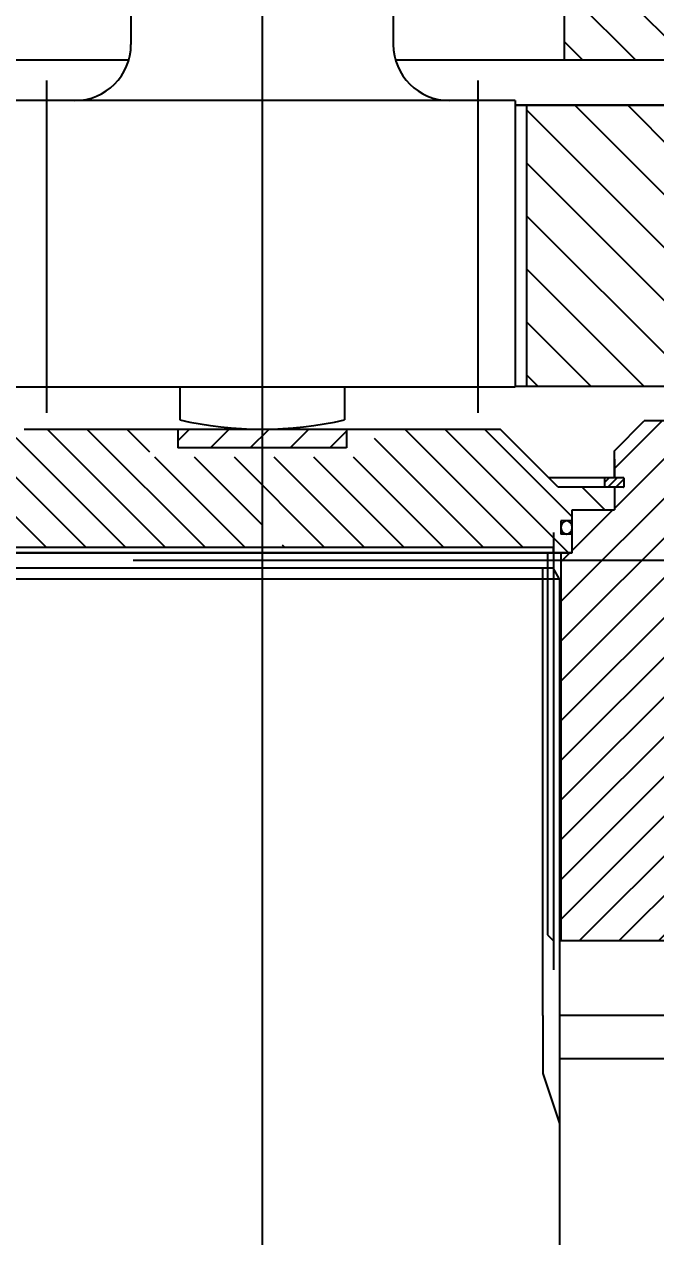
# Model space of a CAD drawing. Header units: millimetres. Extents: x 0 to 42000, y 0 to 29700.
# Drawn here: x 13384 to 13721, y 11595 to 12243 of the extents above; entities that cross this region are included whole.
import ezdxf

# ---------------------------------------------------------------- set-up
doc = ezdxf.new("R2010")
doc.units = ezdxf.units.MM
doc.header["$LTSCALE"] = 1000
doc.linetypes.add('F', pattern=[0.75, 0.5, -0.25])
doc.linetypes.add('G', pattern=[2, 1.25, -0.25, 0.25, -0.25])
for name, color, linetype in [('01', 7, 'Continuous'), ('02', 1, 'Continuous'), ('04', 2, 'F'), ('05', 142, 'G'), ('08', 1, 'Continuous'), ('11', 3, 'Continuous')]:
    doc.layers.add(name, color=color, linetype=linetype)
doc.styles.get("Standard").update_dxf_attribs({"font": 'isocp', "width": 0.707, "bigfont": 'intecad.shx'})
doc.dimstyles.new('INTE', dxfattribs={"dimscale": 100, "dimtxt": 3.5, "dimasz": 3, "dimexe": 3, "dimexo": 0, "dimgap": 1, "dimtad": 1, "dimdec": 0, "dimdsep": 46, "dimtxsty": 'Standard', "dimcen": 0, "dimclrd": 1, "dimclre": 1, "dimclrt": 3, "dimaunit": 1, "dimadec": 0, "dimazin": 0, "dimtfac": 1, "dimtdec": 0, "dimtmove": 0, "dimatfit": 0, "dimfxl": 1, "dimarcsym": 0})
pattern_1 = [(135, (4698.081268292802, -712.9915346404514), (-14.14213562373095, -14.14213562373095), [])]

# ---------------------------------------------------------------- blocks, each defined once
blk = doc.blocks.new('01001')
at = {"layer": '02'}
h = blk.add_hatch(dxfattribs=at)
h.set_pattern_fill('_USER', color=256, scale=20, angle=135, style=0, pattern_type=0)
h.set_pattern_definition(pattern_1)
h.paths.add_polyline_path([(10374.86026181032, 3153.457599658789), (10337.35244743172, 3153.457599658789), (10337.35244743172, 3147.457599658789), (10333.35244743172, 3147.457599658789, -0.04371584273154108), (10332.85659392589, 3147.457599658789), (10329.35244743172, 3147.45759965879), (10329.35244743172, 3153.457599658789), (10321.83526181049, 3153.457599658789), (10321.83526181049, 3163.457599658789), (9914.072761810496, 3163.457599658789), (9914.072761810496, 3121.445599658789), (9899.072761810494, 3121.445599658789), (9899.072761810494, 3088.457599658789), (10332.96148828669, 3088.457599658789), (10374.86026181032, 3111.342541408391)])
h.paths.add_polyline_path([(10427.86026181049, 3140.290928454827), (10394.86026181059, 3122.266461048665), (10394.86026181059, 3094.45759965879), (10408.48526181049, 3094.457599658789), (10408.48526181049, 3079.45759965879), (10427.86026181049, 3079.457599658791)])
h.paths.add_polyline_path([(10427.86026181049, 3140.290928454827), (10427.86026181049, 3153.457599658789), (10394.86026181059, 3153.457599658789), (10394.86026181059, 3122.266461048666)])
h.paths.add_polyline_path([(9576.647761810491, 3121.445599658789), (9561.647761810491, 3121.445599658789), (9561.647761810487, 3163.457599658787), (9272.722761810492, 3163.457599658787), (9272.722761810492, 3103.782599654504), (9252.968662219091, 3103.782599654504), (9252.968662219091, 3088.457599658791), (9576.647761810491, 3088.457599658791)])
h.paths.add_polyline_path([(10109.94517407693, 3063.932192288436), (10109.94517407693, 3110.571029861071), (10145.94517407693, 3110.571029861071), (10145.94517407693, 3063.932192288436)], flags=9)
h.paths.add_polyline_path([(9958.582199809855, 3077.583199658789), (9958.582199809855, 3108.247999658789), (9994.582199809855, 3108.247999658789), (9994.582199809855, 3077.583199658789)], flags=9)
h.paths.add_polyline_path([(10175.45139007138, 3132.362037592963), (10190.6223891872, 3132.362037592963), (10190.6223891872, 3152.054345285272), (10175.45139007138, 3152.054345285272)], flags=24)
h.paths.add_polyline_path([(10324.06297717419, 3141.08641268438), (10339.23397629002, 3141.08641268438), (10339.23397629002, 3160.778720376688), (10324.06297717419, 3160.778720376688)], flags=24)
h = blk.add_hatch(dxfattribs=at)
h.set_pattern_fill('_USER', color=256, scale=20, angle=45, style=0, pattern_type=0)
h.set_pattern_definition([(45, (4698.081268292802, -712.9915346404514), (-14.14213562373095, 14.14213562373095), [])])
h.paths.add_polyline_path([(9121.285261810492, 3051.105072075105), (9067.70000355169, 3079.457599658791), (9067.235261810492, 3079.457599658791), (9067.235261810492, 3078.457599658789), (9047.860261810492, 3078.45759965879), (9047.860261810494, 2855.907421699933), (9112.735261810492, 2839.03723684441), (9112.735261810492, 2899.457599658787, -0.289261294317525), (9121.285261810492, 2913.000032970419)])
h.paths.add_polyline_path([(9112.860261810492, 3094.457599658789), (9090.860261810492, 3094.457599658788), (9090.860261810492, 3067.20326175943), (9121.285261810493, 3051.105072075106), (9121.285261810492, 3065.975412336253, -0.2867567683141176), (9112.860261810494, 3079.457599658789)])
h.paths.add_polyline_path([(9090.860261810492, 3094.457599658789), (9078.617061609752, 3094.457599658789), (9078.617061609752, 3090.457599658789), (9071.617061609752, 3090.457599658788), (9071.617061609752, 3094.457599658788), (9067.235261810492, 3094.457599658789), (9067.235261810492, 3079.703499435424), (9090.860261810494, 3067.20326175943)])
h.paths.add_polyline_path([(9112.735261810492, 2839.03723684441), (9047.860261810492, 2855.907421699933), (9047.860261810492, 2728.45759965879), (9034.580261810494, 2728.45759965879), (9034.580261810494, 2678.45759965879), (9058.485261810494, 2678.45759965879), (9058.485261810492, 2659.45759965879), (9112.735261810492, 2659.45759965879)])
h.paths.add_polyline_path([(9008.580261810494, 2728.45759965879), (8976.510261810494, 2728.45759965879), (8976.510261810494, 2678.457599658788), (9008.580261810494, 2678.45759965879)])
h.paths.add_polyline_path([(10427.86026181049, 3062.309830953774), (10354.43526181049, 3033.348146779909), (10354.43526181049, 2951.094088121154), (10427.86026181049, 2943.078959105712)])
h.paths.add_polyline_path([(10384.86026181049, 3063.189255898038), (10376.86026181035, 3068.206836634586), (10376.86026181035, 3073.371388236978), (10374.86026181032, 3073.371388236979), (10374.86026181032, 3094.457599658789), (10372.86026181049, 3094.457599658789), (10372.86026181049, 3089.45759965879), (10365.86026181049, 3089.45759965879), (10365.86026181049, 3094.457599658789), (10362.86026181049, 3094.457599658789), (10362.86026181049, 3079.457599658789, -0.2867567683141442), (10354.43526181049, 3065.975412336252), (10354.43526181049, 3033.348146779909), (10384.86026181049, 3045.34895360306)])
h.paths.add_polyline_path([(10427.86026181049, 3078.457599658789), (10408.48526181049, 3078.45759965879), (10408.48526181049, 3094.457599658789), (10394.86026181059, 3094.45759965879), (10394.86026181059, 3073.371388236978), (10392.86026181056, 3073.371388236978), (10392.86026181056, 3068.206836634586), (10384.86026181049, 3063.189255898023), (10384.86026181049, 3045.348953603059), (10427.86026181049, 3062.309830953774)])
h.paths.add_polyline_path([(10427.86026181049, 2943.078959105711), (10354.43526181049, 2951.094088121154), (10354.43526181049, 2913.000032970421, -0.2892612943175812), (10362.98526181049, 2899.457599658788), (10362.98526181049, 2812.420287349652), (10427.86026181049, 2805.665642016207)])
h.paths.add_polyline_path([(10427.86026181049, 2805.665642016207), (10362.98526181049, 2812.420287349651), (10362.98526181049, 2685.87538590358), (10417.31026181049, 2674.478315774517), (10417.31026181049, 2678.457599658789), (10441.14026181049, 2678.457599658787), (10441.14026181049, 2728.457599658788), (10435.89026181018, 2728.457599658788), (10427.86026181049, 2728.45759965879)])
h.paths.add_polyline_path([(10417.31026181049, 2674.478315774516), (10362.98526181049, 2685.87538590358), (10362.98526181049, 2659.457599658789), (10417.31026181049, 2659.457599658789)])
h.paths.add_polyline_path([(10499.21026181049, 2728.45759965879), (10467.14026181049, 2728.45759965879), (10467.14026181049, 2678.457599658789), (10499.21026181049, 2678.45759965879)])
h.paths.add_polyline_path([(10387.40644456204, 2982.288218733184), (10402.57744367787, 2982.288218733184), (10402.57744367787, 3001.980526425493), (10387.40644456204, 3001.980526425493)], flags=24)
at = {"layer": '02', "linetype": 'Continuous'}
h = blk.add_hatch(dxfattribs=at)
h.set_pattern_fill('_USER', color=1, scale=20, angle=135, style=0, pattern_type=0)
h.set_pattern_definition(pattern_1)
h.paths.add_polyline_path([(9960.190261832859, 2991.957599658787), (9960.190261832859, 3035.957599653853), (9954.095406884224, 3035.957599653853), (9954.095406884226, 3038.957599653853), (9960.190261832859, 3038.957599653853), (9960.19026183286, 3064.45759965879), (9878.941611618844, 3064.457599658789), (9878.941611618844, 2914.457599658787), (9960.190261834321, 2914.457599658787), (9960.190261833839, 2939.957599669081), (9954.09540688236, 2939.95759966931), (9954.09540688247, 2942.95759966362), (9960.190261833783, 2942.957599663628)])
h.paths.add_polyline_path([(10240.19026178804, 2988.285462284257), (10240.19026178719, 2942.957599658518), (10246.28511673499, 2942.957599658289), (10246.28511673488, 2939.957599658289), (10240.19026178713, 2939.957599658519), (10240.19026178665, 2914.457599658787), (10319.63151491537, 2914.457599658788), (10319.63151491537, 3019.62019137448)])
h.paths.add_polyline_path([(10246.28511673675, 3035.957599653853), (10240.19026178811, 3035.957599653853), (10240.19026178811, 2991.957599658787), (10240.19026178804, 2988.285462284257), (10319.63151491537, 3019.62019137448), (10319.63151491537, 3064.457599658789), (10289.02121631355, 3064.45759965879), (10242.33467733305, 3038.957599653852), (10246.28511673675, 3038.957599653852)])
h.paths.add_polyline_path([(10240.19026178811, 3064.457599658789), (10240.19026178811, 3038.957599653853), (10242.33467733305, 3038.957599653853), (10289.02121631355, 3064.457599658789)], flags=17)
h.paths.add_polyline_path([(9903.206102576856, 3002.432117611546), (9903.206102576856, 3071.44559965879), (9939.210826986306, 3071.44559965879), (9939.210826986306, 3002.432117611546)], flags=9)
h.paths.add_polyline_path([(10290.11221695485, 2948.247788721553), (10305.28321607068, 2948.247788721553), (10305.28321607068, 2967.940096413861), (10290.11221695485, 2967.940096413861)], flags=24)
h.paths.add_polyline_path([(10233.08882439856, 3028.685489660255), (10248.25982351439, 3028.685489660255), (10248.25982351439, 3048.377797352564), (10233.08882439856, 3048.377797352564)], flags=9)
h = blk.add_hatch(dxfattribs=at)
h.set_pattern_fill('_USER', color=1, scale=15, angle=45, style=0, pattern_type=0)
h.set_pattern_definition([(45, (4698.081268292802, -304.5716036812109), (-10.60660171779821, 10.60660171779821), [])])
h.paths.add_polyline_path([(9310.530261810494, 2942.957599663723), (9298.030261810494, 2942.957599663708), (9298.030261810494, 2937.957599663907, -0.4142135623729884), (9293.030261810494, 2932.957599663909), (9290.950682277176, 2932.957599663909), (9289.912424871283, 2932.957599663909), (9264.643795918417, 2899.894006511444, -0.2339646167332743), (9256.691888091667, 2895.957599663602), (9249.860261810496, 2895.957599663602, 0.4142135623731128), (9219.860261810492, 2865.957599663602), (9219.860261810492, 2810.957599658629, 0.414213562373094), (9249.860261810492, 2780.957599658629), (9299.92534664064, 2780.957599658629), (9299.92534664064, 2788.957599658626), (9310.530261810494, 2788.957599658626)])
h.paths.add_polyline_path([(9440.530261810494, 2788.957599658626), (9451.373612900457, 2788.957599658625), (9451.373612900457, 2780.957599658627), (9487.860261810492, 2780.957599658628, -0.4142135623730951), (9507.860261810492, 2760.957599658628), (9507.860261810492, 2670.957599658628), (9509.260261810492, 2670.957599658628), (9509.260261810492, 2618.457599658786), (9578.425261810495, 2618.457599658786), (9578.425261810495, 2825.45759965879), (9572.360261810492, 2825.45759965879), (9572.360261810494, 2848.457599658791), (9549.860261810492, 2848.457599658791), (9549.860261810492, 2860.457599658789), (9544.860261810492, 2860.45759965879), (9544.860261810492, 2865.457599658789), (9549.860261810494, 2865.457599658789), (9549.860261810496, 2880.031752290633), (9533.934414437517, 2895.957599663609), (9494.368635534373, 2895.957599658626, -0.2339646167567582), (9486.416727706586, 2899.894006506177), (9461.148098749705, 2932.957599663909), (9458.922506986324, 2932.957599663909), (9458.030261810503, 2932.957599663907, -0.414213562373681), (9453.030261810494, 2937.957599663907), (9453.030261810494, 2942.957599663707), (9440.530261810494, 2942.957599663722)])
h.paths.add_polyline_path([(10035.19026181049, 2942.95759966372), (10022.69026181049, 2942.957599663706), (10022.69026181049, 2937.957599663907, -0.414213562373681), (10017.69026181048, 2932.957599663907), (10016.79801663466, 2932.957599663909), (10014.57242487128, 2932.957599663909), (9989.303795914355, 2899.819853889524, -0.233964616721668), (9981.351888087873, 2895.883447042031), (9941.786109183471, 2895.883447042034), (9925.860261810489, 2879.957599669057), (9925.860261810492, 2865.457599658789), (9930.860261810492, 2865.457599658789), (9930.860261810492, 2860.457599658789), (9925.860261810492, 2860.457599658789), (9925.860261810492, 2848.457599658791), (9903.360261810494, 2848.45759965879), (9903.360261810492, 2825.45759965879), (9897.295261810494, 2825.457599658789), (9897.295261810494, 2618.457599658786), (9966.460261810495, 2618.457599658787), (9966.460261810495, 2670.957599658628), (9967.860261810492, 2670.957599658628), (9967.860261810492, 2760.957599658628, -0.3892033906095524), (9986.139620635447, 2780.883447042032), (10024.34691072053, 2780.883447042033), (10024.34691072053, 2788.883447042031), (10035.19026181049, 2788.883447042031)])
h.paths.add_polyline_path([(10255.86026181049, 2865.883447047007, 0.4142135623731128), (10225.86026181049, 2895.883447047007), (10219.02863552932, 2895.883447047006, -0.2339646167216768), (10211.07672770284, 2899.819853894501), (10185.8080987497, 2932.957599663909), (10184.76984134381, 2932.957599663909), (10183.58250698632, 2932.957599663909), (10182.6902618105, 2932.957599663907, -0.414213562373681), (10177.69026181049, 2937.957599663907), (10177.69026181049, 2942.957599663705), (10165.19026181049, 2942.95759966372), (10165.19026181049, 2788.883447042031), (10175.79517698035, 2788.883447042031), (10175.79517698035, 2780.883447042033), (10225.86026181049, 2780.883447042033, 0.414213562373094), (10255.86026181049, 2810.883447042033)])
h = blk.add_hatch(dxfattribs=at)
h.set_pattern_fill('_USER', color=1, scale=15, angle=135, style=0, pattern_type=0)
h.set_pattern_definition([(135, (4683.626760356682, -304.5716036812109), (-10.60660171779821, -10.60660171779821), [])])
h.paths.add_polyline_path([(9579.860261810492, 2860.45759965879), (9549.860261810492, 2860.45759965879), (9549.860261810492, 2848.45759965879), (9572.360261810492, 2848.457599658791), (9572.360261810492, 2842.457599658791), (9578.360261810492, 2842.457599658791), (9578.360261810492, 2835.457599658791), (9576.312361057051, 2835.457599658791), (9579.032644618641, 2825.45759965879), (9582.285261810492, 2825.45759965879), (9582.285261810492, 2828.45759965879), (9737.860261810492, 2828.457599658791), (9737.860261810492, 2876.457599658789), (9677.860261810492, 2876.45759965879), (9677.860261810492, 2891.457599658793), (9610.860261810496, 2891.457599658794)])
h.paths.add_polyline_path([(9893.435261810493, 2828.45759965879), (9893.435261810493, 2825.45759965879), (9903.360261810492, 2825.45759965879), (9903.360261810492, 2835.45759965879), (9897.360261810492, 2835.45759965879), (9897.360261810492, 2842.457599658791), (9903.360261810492, 2842.45759965879), (9903.360261810492, 2848.45759965879), (9925.860261810492, 2848.457599658791), (9925.860261810492, 2860.457599658789), (9895.860261810494, 2860.457599658789), (9864.860261810496, 2891.457599658789), (9797.860261810492, 2891.45759965879), (9797.860261810492, 2876.45759965879), (9737.860261810492, 2876.45759965879), (9737.860261810492, 2859.790066694007), (9749.10869787393, 2828.45759965879)])
h.paths.add_polyline_path([(9576.312361057051, 2835.45759965879), (9572.360261810492, 2835.457599658791), (9572.360261810492, 2825.45759965879), (9579.032644618641, 2825.45759965879)], flags=16)
h.paths.add_polyline_path([(9540.734952234932, 2854.864873905651), (9555.90595135076, 2854.864873905651), (9555.90595135076, 2874.557181597959), (9540.734952234932, 2874.557181597959)], flags=9)
h.paths.add_polyline_path([(9568.271313976718, 2829.863582564773), (9583.442313092546, 2829.863582564773), (9583.442313092546, 2849.555890257082), (9568.271313976718, 2849.555890257082)], flags=25)
h.paths.add_polyline_path([(9730.771313976718, 2850.696049599987), (9745.942313092546, 2850.696049599987), (9745.942313092546, 2870.388357292296), (9730.771313976718, 2870.388357292296)], flags=9)
h = blk.add_hatch(dxfattribs=at)
h.set_pattern_fill('_USER', color=1, scale=15, angle=45, style=0, pattern_type=0)
h.set_pattern_definition([(45, (4683.626760356682, -304.5716036812109), (-10.60660171779821, 10.60660171779821), [])])
h.paths.add_polyline_path([(9782.860261810492, 2891.45759965879), (9737.860261810492, 2891.457599658791), (9737.860261810492, 2881.457599658791), (9782.860261810492, 2881.457599658789)])
h.paths.add_polyline_path([(9737.860261810492, 2881.45759965879), (9737.860261810492, 2891.457599658791), (9692.860261810492, 2891.457599658792), (9692.860261810492, 2881.457599658791)])
h = blk.add_hatch(dxfattribs=at)
h.set_pattern_fill('_USER', color=1, scale=15, angle=45, style=0, pattern_type=0)
h.set_pattern_definition([(135, (16917.48440633965, 0), (10.60660171779821, 10.60660171779821), [])])
h.paths.add_polyline_path([(9985.510261810494, 2663.457599658787), (9971.460261810495, 2663.457599658788), (9971.460261810495, 2668.457599658787), (10007.86026181049, 2668.457599658787), (10007.86026181049, 2678.457599658787), (10027.86026181049, 2678.457599658787), (10027.86026181049, 2740.457599658787), (10087.86026181049, 2740.457599658787), (10087.86026181049, 2733.457599658788), (10127.86026181049, 2693.457599658787), (10243.06826181049, 2693.457599658787), (10243.06826181049, 2633.457599658788), (10235.66026181049, 2633.457599658788), (10235.66026181049, 2621.457599658789), (10041.96026181049, 2621.457599658788), (10041.96026181049, 2583.457599658789), (10036.96026181049, 2578.457599658787), (9995.360261810492, 2578.457599658788), (9985.510261810494, 2621.097599658786), (9985.510261810494, 2623.557599658787), (9992.860261810492, 2623.557599658787), (9992.860261810492, 2628.557599658788), (9985.510261810494, 2628.557599658788)])
edge = h.paths.add_edge_path()
edge.add_line((10318.25226181049, 2693.457599658787), (10357.36026181049, 2693.457599658787))
edge.add_line((10357.36026181049, 2693.457599658787), (10357.36026181049, 2653.457599658785))
edge.add_line((10357.36026181049, 2653.457599658785), (10417.23526181049, 2653.457599658787))
edge.add_line((10417.23526181049, 2653.457599658787), (10417.23526181049, 2671.657599658793))
edge.add_line((10417.23526181049, 2671.657599658793), (10420.29269269699, 2674.715030545284))
edge.add_ellipse((10419.44360508755, 2676.329902876457), major_axis=(1.823741624486843, 1.694526987754304), ratio=0.7207371697363877, start_angle=258.9491555986681, end_angle=286.885066332799)
edge.add_ellipse((10419.44360508755, 2676.329902876457), major_axis=(1.823741624486843, 1.694526987754304), ratio=0.7207371697363877, start_angle=286.885066332799, end_angle=390.60908917607657, ccw=False)
edge.add_line((10421.14197308806, 2675.564310936361), (10424.03526181049, 2678.457599658792))
edge.add_line((10424.03526181049, 2678.457599658792), (10441.14026181049, 2678.457599658791))
edge.add_line((10441.14026181049, 2678.457599658791), (10441.14026181049, 2618.457599658789))
edge.add_line((10441.14026181049, 2618.457599658789), (10417.23526181049, 2618.457599658789))
edge.add_line((10417.23526181049, 2618.457599658789), (10417.23526181049, 2621.457599658789))
edge.add_line((10417.23526181049, 2621.457599658789), (10325.66026181049, 2621.457599658789))
edge.add_line((10325.6602618105, 2621.457599658789), (10325.6602618105, 2633.457599658788))
edge.add_line((10325.6602618105, 2633.457599658788), (10318.25226181049, 2633.457599658788))
edge.add_line((10318.25226181049, 2633.457599658788), (10318.25226181049, 2693.457599658787))
h.paths.add_polyline_path([(10467.14026181049, 2678.457599658791), (10499.21026181049, 2678.457599658789), (10499.21026181049, 2618.457599658789), (10467.14026181049, 2618.457599658789)])
h.paths.add_polyline_path([(9433.760261810494, 2621.457599658788), (9240.060261810493, 2621.457599658789), (9240.060261810493, 2633.457599658788), (9232.652261810494, 2633.457599658788), (9232.652261810494, 2693.457599658787), (9347.860261810492, 2693.457599658787), (9387.860261810494, 2733.457599658786), (9387.860261810494, 2740.457599658787), (9447.860261810492, 2740.457599658787), (9447.860261810492, 2678.457599658788), (9467.860261810492, 2678.457599658788), (9467.860261810492, 2668.457599658787), (9504.260261810492, 2668.457599658787), (9504.260261810494, 2663.457599658788), (9490.210261810495, 2663.457599658787), (9490.210261810495, 2628.557599658788), (9482.860261810492, 2628.557599658788), (9482.860261810492, 2623.557599658788), (9490.210261810491, 2623.557599658787), (9490.210261810491, 2621.097599658787), (9480.360261810492, 2578.457599658787), (9438.760261810492, 2578.457599658787), (9433.760261810494, 2583.457599658788)])
edge = h.paths.add_edge_path()
edge.add_line((9044.080261810494, 2653.457599658787), (9034.580261810494, 2653.457599658787))
edge.add_line((9034.580261810494, 2653.457599658787), (9034.580261810494, 2678.457599658789))
edge.add_line((9034.580261810494, 2678.457599658789), (9051.610261810492, 2678.457599658789))
edge.add_line((9051.610261810492, 2678.457599658789), (9054.950710641187, 2675.117150828141))
edge.add_ellipse((9056.27691853343, 2676.329902876594), major_axis=(-1.823741624486501, 1.69452698775467), ratio=0.7207371697363876, start_angle=86.6363884125912, end_angle=87.52938965594853)
edge.add_ellipse((9056.27691853343, 2676.329902876594), major_axis=(-1.823741624486501, 1.69452698775467), ratio=0.7207371697363876, start_angle=87.52938965594848, end_angle=200.2065284204878, ccw=False)
edge.add_line((9054.978129306988, 2675.089732162293), (9058.410261810493, 2671.657599658788))
edge.add_line((9058.410261810493, 2671.657599658788), (9058.410261810493, 2659.457599658789))
edge.add_line((9058.410261810493, 2659.457599658789), (9058.410261810492, 2653.457599658787))
edge.add_line((9058.410261810492, 2653.457599658787), (9118.360261810492, 2653.457599658786))
edge.add_line((9118.360261810492, 2653.457599658786), (9118.360261810492, 2693.457599658787))
edge.add_line((9118.360261810494, 2693.457599658787), (9157.468261810493, 2693.457599658787))
edge.add_line((9157.468261810493, 2693.457599658787), (9157.468261810493, 2633.457599658788))
edge.add_line((9157.468261810494, 2633.457599658788), (9150.060261810493, 2633.457599658788))
edge.add_line((9150.060261810493, 2633.457599658788), (9150.060261810495, 2621.457599658789))
edge.add_line((9150.060261810493, 2621.457599658789), (9058.485261810492, 2621.457599658789))
edge.add_line((9058.485261810492, 2621.457599658789), (9058.485261810492, 2618.457599658788))
edge.add_line((9058.485261810492, 2618.457599658788), (9044.080261810494, 2618.457599658788))
edge.add_line((9044.080261810494, 2618.457599658788), (9044.080261810494, 2653.457599658787))
h.paths.add_polyline_path([(8976.510261810494, 2678.457599658789), (9008.580261810494, 2678.457599658789), (9008.580261810494, 2653.457599658787), (9003.33026181018, 2653.457599658787), (8999.080261810494, 2653.457599658787), (8999.080261810494, 2618.457599658787), (8976.510261810494, 2618.457599658787)])
at = {"layer": '05', "linetype": 'G'}
h = blk.add_hatch(dxfattribs=at)
h.set_pattern_fill('_USER', color=4, scale=3, angle=45, style=0, pattern_type=0)
h.set_pattern_definition([(45, (6138.521607112002, -304.5716036812109), (-2.121320343559642, 2.121320343559643), [])])
h.paths.add_polyline_path([(9930.860261810492, 2860.457599658789), (9930.860261810492, 2865.457599658789), (9920.860261810492, 2865.457599658791), (9920.860261810492, 2860.457599658789)])
at = {"layer": '01', "ltscale": 0.8}
for p, q in [((9667.860261810494, 3217.957599658789), (9667.860261810494, 3096.957599658789)), ((9807.860261810494, 3217.957599658789), (9807.860261810494, 3096.957599658789)), ((9899.072761810496, 3121.445599658789), (9899.072761810496, 3088.457599658791)), ((9666.478437853002, 3088.457599658791), (9122.860261810494, 3088.457599658791)), ((10352.8602618105, 3088.457599658789), (9809.242085767986, 3088.45759965879)), ((9899.072761810496, 3088.45759965879), (9809.242085767986, 3088.457599658789)), ((9873.001761810494, 3066.957599658789), (9602.718761810494, 3066.957599658789)), ((9873.001761810494, 3066.957599658789), (9873.001761810494, 2913.957599658789)), ((10347.86026181049, 3064.457599658787), (9873.001761810494, 3064.457599658787)), ((9873.001761810494, 2913.957599658789), (9602.718761810494, 2913.957599658789)), ((9693.860261810494, 2913.957599658789), (9693.860261810494, 2896.457599658791)), ((9781.860261810494, 2913.957599658789), (9781.860261810492, 2896.45759965879)), ((9873.001761810494, 2914.457599658787), (10000.46556199005, 2914.457599658789))]:
    blk.add_line(p, q, dxfattribs=at)
at = {"layer": '01', "color": 7, "linetype": 'Continuous', "ltscale": 0.8}
blk.add_line((9873.001761810494, 3064.457599658789), (10347.86026181049, 3064.457599658789), dxfattribs=at)
at = {"layer": '01'}
for p, q in [((9878.941611618846, 3064.457599658787), (9878.941611618846, 2914.457599658787)), ((9692.860261810494, 2891.45759965879), (9692.860261810494, 2881.45759965879)), ((9782.860261810494, 2891.45759965879), (9782.860261810494, 2881.45759965879)), ((9782.860261810494, 2881.45759965879), (9692.860261810494, 2881.45759965879))]:
    blk.add_line(p, q, dxfattribs=at)
at = {"layer": '01', "color": 7, "linetype": 'Continuous', "ltscale": 1.2}
for p, q in [((9925.860261810494, 2879.957599669061), (9941.78610918347, 2895.883447042032)), ((9981.351888087873, 2895.883447042031), (9941.78610918347, 2895.883447042034)), ((9610.860261810496, 2891.457599658794), (9864.860261810496, 2891.457599658789)), ((9925.860261810494, 2875.457599658794), (9925.860261810494, 2865.45759965879)), ((9925.860261810494, 2875.457599658794), (9925.860261810494, 2865.45759965879)), ((9930.860261810494, 2865.457599658789), (9890.860261810494, 2865.45759965879)), ((9930.860261810494, 2865.457599658789), (9890.860261810494, 2865.45759965879)), ((9930.860261810494, 2865.457599658789), (9890.860261810494, 2865.45759965879)), ((9930.860261810494, 2865.457599658789), (9890.860261810494, 2865.45759965879)), ((9920.860261810494, 2860.457599658789), (9920.860261810494, 2865.457599658789)), ((9920.860261810494, 2860.457599658789), (9920.860261810494, 2865.457599658789)), ((9930.860261810494, 2865.457599658789), (9930.860261810494, 2860.45759965879)), ((9930.860261810494, 2865.457599658789), (9930.860261810494, 2860.45759965879)), ((9930.860261810494, 2860.457599658789), (9895.860261810494, 2860.457599658789)), ((9930.860261810494, 2860.457599658789), (9895.860261810494, 2860.457599658789)), ((9930.860261810494, 2860.457599658789), (9895.860261810494, 2860.457599658789)), ((9930.860261810494, 2860.457599658789), (9895.860261810494, 2860.457599658789)), ((9925.860261810494, 2860.457599658789), (9925.860261810494, 2848.45759965879)), ((9925.860261810494, 2860.457599658789), (9925.860261810494, 2848.45759965879)), ((9903.360261810494, 2848.45759965879), (9925.860261810494, 2848.45759965879)), ((9903.360261810494, 2848.45759965879), (9925.860261810494, 2848.45759965879)), ((9903.360261810494, 2825.45759965879), (9903.360261810494, 2848.45759965879)), ((9903.360261810494, 2825.45759965879), (9903.360261810494, 2848.45759965879)), ((9903.360261810494, 2825.45759965879), (9572.360261810494, 2825.45759965879)), ((10036.96026181049, 2578.457599658787), (9896.610261810489, 2578.457599658787)), ((10036.96026181049, 2578.457599658787), (9896.610261810489, 2578.457599658787))]:
    blk.add_line(p, q, dxfattribs=at)
at = {"layer": '01', "ltscale": 1.2}
for p, q in [((9895.860261810494, 2860.45759965879), (9864.860261810492, 2891.457599658793)), ((9925.860261810494, 2865.45759965879), (9925.86026181049, 2879.957599669063)), ((9925.860261810494, 2865.45759965879), (9925.86026181049, 2879.957599669063)), ((9897.360261810494, 2842.45759965879), (9897.360261810494, 2835.45759965879)), ((9903.360261810494, 2842.45759965879), (9897.360261810494, 2842.457599658791)), ((9903.360261810494, 2842.45759965879), (9897.360261810494, 2842.457599658791)), ((9897.360261810494, 2842.45759965879), (9897.360261810494, 2835.45759965879)), ((9903.360261810494, 2835.45759965879), (9897.360261810494, 2835.45759965879)), ((9903.360261810494, 2835.45759965879), (9897.360261810494, 2835.45759965879)), ((9572.360261810494, 2825.45759965879), (9903.360261810494, 2825.45759965879)), ((9582.360261810494, 2828.45759965879), (9893.360261810494, 2828.45759965879)), ((9893.360261810494, 2825.45759965879), (9893.360261810494, 2828.45759965879)), ((9893.360261810494, 2825.45759965879), (9893.360261810494, 2828.45759965879)), ((9897.295261810494, 2825.45759965879), (9897.295261810494, 2618.45759965879)), ((9897.295261810494, 2618.457599658786), (9966.460261810495, 2618.457599658786))]:
    blk.add_line(p, q, dxfattribs=at)
at = {"layer": '01', "ltscale": 0.8}
for centre, radius, start, end in [((9637.860261810494, 3096.957599658789), 30, 270, 0), ((9837.860261810494, 3096.957599658789), 30, 180, 270), ((9737.860261810496, 3087.557599658779), 196.0999999999877, 257.0338526142068, 282.9661473857932)]:
    blk.add_arc(centre, radius, start, end, dxfattribs=at)
at = {"layer": '04', "color": 2, "linetype": 'F', "ltscale": 1.2}
for p, q in [((9890.260261810494, 2825.45759965879), (9890.260261810494, 2621.45759965879)), ((9890.260261810494, 2621.457599658787), (9893.260261810494, 2618.457599658787))]:
    blk.add_line(p, q, dxfattribs=at)
at = {"layer": '05', "color": 4, "linetype": 'G', "ltscale": 0.8}
for p, q in [((9622.713761810493, 3077.584899572829), (9622.713761810493, 2900.2567951594)), ((9853.006761810495, 3077.584899572829), (9853.006761810495, 2900.2567951594))]:
    blk.add_line(p, q, dxfattribs=at)
at = {"layer": '05', "color": 4, "linetype": 'G', "ltscale": 1.2}
blk.add_line((9893.435261810495, 2836.305310310461), (9893.435261810495, 2602.807504053853), dxfattribs=at)
at = {"layer": '11', "color": 3, "linetype": 'Continuous', "ltscale": 1.2, "extrusion": (0, 0, -1)}
blk.add_ellipse((9900.360261810494, 2838.957599658791), major_axis=(0, 3.5), ratio=0.8571428571428571, dxfattribs=at)
blk.add_ellipse((9900.360261810494, 2838.957599658791), major_axis=(0, 3.5), ratio=0.8571428571428571, dxfattribs=at)
blk = doc.blocks.new('*D667')
at = {"layer": '08', "color": 1, "lineweight": -2}
for p, q in [((14727.4888633459, 19784.752294723), (4430.465593128451, 19784.75229472301)), ((4730.465593128452, 19484.75229472301), (4730.46559312845, 7640.506100773225)), ((14267.00804989101, 7340.506100773222), (4430.465593128451, 7340.506100773225))]:
    blk.add_line(p, q, dxfattribs=at)
at = {"layer": '08', "color": 1}
for points in [[(4680.465593128452, 19484.75229472301), (4780.465593128452, 19484.75229472301), (4730.465593128452, 19784.75229472301)], [(4680.46559312845, 7640.506100773225), (4780.46559312845, 7640.506100773225), (4730.46559312845, 7340.506100773225)]]:
    blk.add_solid(points, dxfattribs=at)
at = {"layer": 'DEFPOINTS', "color": 0}
for p in [(14727.4888633459, 19784.752294723), (4730.46559312845, 7340.506100773225), (14267.00804989101, 7340.506100773222)]:
    blk.add_point(p, dxfattribs=at)
at = {"layer": '08', "color": 3, "insert": (4455.431144309551, 13562.62919774812), "char_height": 350, "attachment_point": 5, "rotation": 90}
blk.add_mtext('12444', dxfattribs=at)
blk = doc.blocks.new('*D678')
at = {"layer": '08', "color": 1, "lineweight": -2}
for p, q in [((6849.201187198127, 11679.03298872424), (6849.201187198128, 21558.25857141594)), ((16398.80118719813, 20688.38322718679), (16398.80118719813, 21558.25857141594)), ((7149.201187198128, 21258.25857141594), (16098.80118719813, 21258.25857141594))]:
    blk.add_line(p, q, dxfattribs=at)
at = {"layer": '08', "color": 1}
for points in [[(7149.201187198128, 21308.25857141594), (7149.201187198128, 21208.25857141594), (6849.201187198128, 21258.25857141594)], [(16098.80118719813, 21308.25857141594), (16098.80118719813, 21208.25857141594), (16398.80118719813, 21258.25857141594)]]:
    blk.add_solid(points, dxfattribs=at)
at = {"layer": 'DEFPOINTS', "color": 0}
for p in [(16398.80118719813, 21258.25857141594), (16398.80118719813, 20688.38322718679), (6849.201187198127, 11679.03298872424)]:
    blk.add_point(p, dxfattribs=at)
at = {"layer": '08', "color": 3, "insert": (11624.00118719813, 21533.25857141594), "char_height": 350, "attachment_point": 5}
blk.add_mtext('9550', dxfattribs=at)

msp = doc.modelspace()

# ---------------------------------------------------------------- hatches: boundary and pattern name
at = {"layer": '02', "linetype": 'Continuous'}
h = msp.add_hatch(dxfattribs=at)
h.set_pattern_fill('_USER', color=1, scale=50, angle=45, style=0, pattern_type=0)
h.set_pattern_definition([(45, (9121.654350491572, 5016.957686257389), (-35.35533905932738, 35.35533905932738), [])])
h.paths.add_polyline_path([(12917.20118719813, 11690.45610077323), (12917.20118719813, 11753.45610077323), (12717.05118719813, 11753.45610077323), (12717.05118719813, 11766.45610077323), (12512.80118719813, 11766.45610077323), (12512.80118719813, 11690.45610077323)])
h.paths.add_polyline_path([(13018.80118719813, 11753.45610077323), (13018.80118719813, 11690.45610077323), (13206.30118719813, 11690.45610077323), (13206.30118719813, 11747.45610077323), (13200.30118719813, 11753.45610077323)])
h.paths.add_polyline_path([(13821.30118719813, 11753.45610077323), (13815.30118719813, 11747.45610077323), (13815.30118719813, 11690.45610077323), (14002.80118719813, 11690.45610077323), (14002.80118719813, 11753.45610077323)])
h.paths.add_polyline_path([(14104.40118719813, 11753.45610077323), (14104.40118719813, 11690.45610077323), (14467.80177067608, 11690.45610077323), (14467.80177067608, 11766.45610077323), (14304.55118719813, 11766.45610077323), (14304.55118719813, 11753.45610077323)])
h.paths.add_polyline_path([(15627.28559567696, 11690.45610077323, -0.0210095750506424), (15671.6622008221, 11753.45610077323), (15535.30118719813, 11753.45610077323), (15535.30118719813, 11766.45610077323), (15077.80168599335, 11766.45610077323), (15077.80168599335, 11690.45610077323)])
h.paths.add_polyline_path([(15840.05118719813, 11690.45610077323), (15840.05118719813, 11753.45610077323), (15671.6622008221, 11753.45610077323, 0.0210095750506424), (15627.28559567696, 11690.45610077323)])
h.paths.add_polyline_path([(17515.80118719813, 11690.45610077323), (17515.80118719813, 11766.45610077322), (17262.30118719813, 11766.45610077322), (17262.30118719813, 11753.45610077323), (17125.94017357416, 11753.45610077323, -0.02100957505064309), (17170.3167787193, 11690.45610077323)])
h.paths.add_polyline_path([(17170.3167787193, 11690.45610077323, 0.02100957505064309), (17125.94017357416, 11753.45610077323), (16957.55118719813, 11753.45610077323), (16957.55118719813, 11690.45610077323)])
h.paths.add_polyline_path([(18693.20118719813, 11690.45610077323), (18693.20118719813, 11753.45610077323), (18493.05118719813, 11753.45610077323), (18493.05118719813, 11766.45610077323), (18125.80110251539, 11766.45610077323), (18125.80110251539, 11690.45610077323)])
h.paths.add_polyline_path([(18982.30118719813, 11690.45610077323), (18982.30118719813, 11747.45610077323), (18976.30118719813, 11753.45610077323), (18794.80118719813, 11753.45610077323), (18794.80118719813, 11690.45610077323)])
h.paths.add_polyline_path([(19778.80118719813, 11690.45610077323), (19778.80118719813, 11753.45610077323), (19597.30118719813, 11753.45610077323), (19591.30118719813, 11747.45610077322), (19591.30118719813, 11690.45610077323)])
h.paths.add_polyline_path([(20145.80118719813, 11690.45610077323), (20145.80118719813, 11766.45610077323), (20080.55118719813, 11766.45610077322), (20080.55118719813, 11753.45610077323), (19880.40118719813, 11753.45610077323), (19880.40118719813, 11690.45610077323)])

# ---------------------------------------------------------------- linework, layer by layer
at = {"layer": '01', "color": 7, "linetype": 'Continuous'}
for p, q in [((13355.51528881326, 11952.45610077323), (13666.08708558298, 11952.45610077323)), ((13669.55118719812, 11946.45610077322), (13666.08708558299, 11952.45610077322)), ((13669.55118719812, 11946.45610077322), (13352.05118719812, 11946.45610077322)), ((13669.55118719812, 11946.45610077322), (13669.55118719812, 11567.45654914533))]:
    msp.add_line(p, q, dxfattribs=at)
at = {"layer": '01'}
for p, q in [((13669.55118719812, 11753.45610077323), (14304.55118719813, 11753.45610077323)), ((13669.55118719812, 11690.45610077323), (15840.05118719813, 11690.45610077323))]:
    msp.add_line(p, q, dxfattribs=at)
at = {"layer": '04', "color": 2, "linetype": 'F'}
for p, q in [((13660.66118719812, 11713.45610077323), (13660.66118719812, 11952.45610077323)), ((13660.66118719812, 11713.45610077323), (13660.66118719812, 11682.45610077323)), ((13660.66118719813, 11682.45610077322), (13669.55118719813, 11655.78930796556))]:
    msp.add_line(p, q, dxfattribs=at)
at = {"layer": '05', "color": 4, "linetype": 'G'}
for p, q in [((13510.80118719813, 12571.92647483082), (13510.80118719813, 11420.50016077307)), ((13510.80118719813, 11829.05444575971), (13510.80118719813, 10283.5363585749))]:
    msp.add_line(p, q, dxfattribs=at)
at = {"layer": '05'}
msp.add_line((13442.04558597282, 11956.45610077414), (14101.43920868764, 11956.45610077414), dxfattribs=at)

# ---------------------------------------------------------------- block references
at = {"layer": '01'}
msp.add_blockref('01001', (3772.940925387629, 9134.998501114438), dxfattribs=at)

# ---------------------------------------------------------------- dimensions: what is measured, and where the dimension line sits
at = {"layer": '08'}
dim = msp.add_linear_dim(base=(16398.80118719813, 21258.25857141594), p1=(6849.201187198127, 11679.03298872424), p2=(16398.80118719813, 20688.38322718679), dimstyle='INTE', dxfattribs=at)
dim.commit()
dim.dimension.update_dxf_attribs({"geometry": '*D678', "text_midpoint": (11624.00118719813, 21533.25857141594)})
dim = msp.add_linear_dim(base=(4730.46559312845, 7340.506100773225), p1=(14727.4888633459, 19784.752294723), p2=(14267.00804989101, 7340.506100773222), angle=90, dimstyle='INTE', dxfattribs=at)
dim.commit()
dim.dimension.update_dxf_attribs({"geometry": '*D667', "text_midpoint": (4455.431144309551, 13562.62919774812)})

doc.saveas('drawing.dxf')
